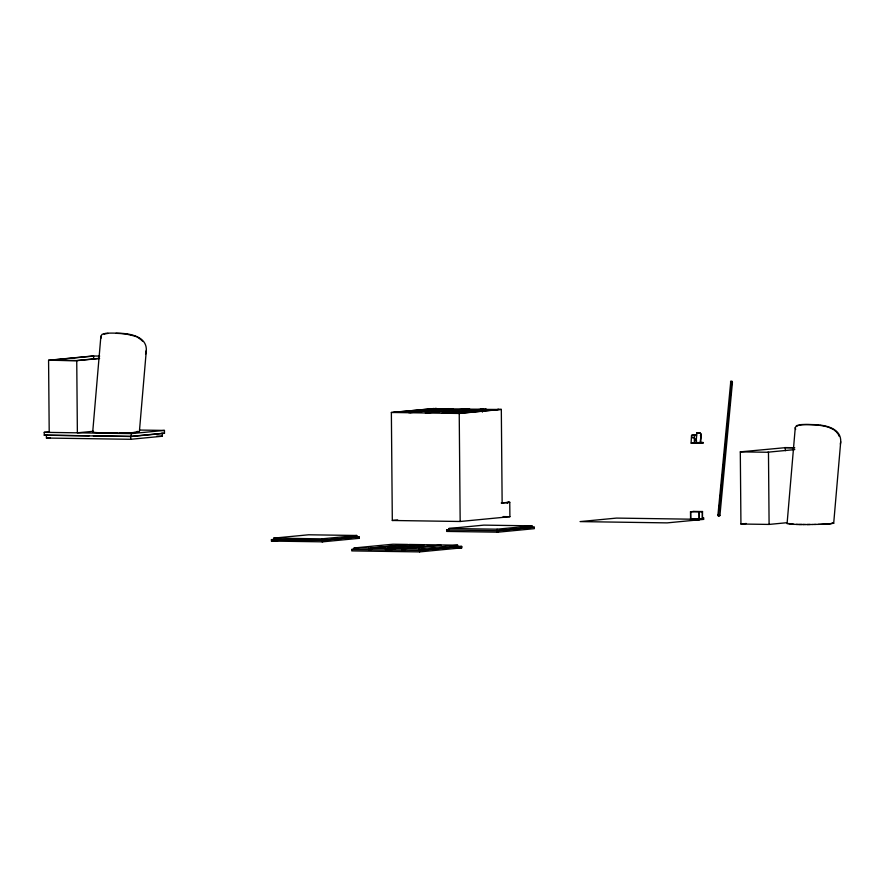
<?xml version="1.0" encoding="UTF-8"?>
<svg xmlns="http://www.w3.org/2000/svg" width="885" height="885" viewBox="0 0 885 885"><rect width="100%" height="100%" fill="white"/><g stroke="black" fill="none" stroke-linecap="round" stroke-linejoin="round"><path stroke-width="1.33" d="M700.599 442.588L701.296 434.214L699.758 432.898M132.971 432.599L139.365 431.88L146.324 350.427C146.976 336.178 129.21 333.302 118.369 333.269A22.844 2.732 4.4 0 0 108.302 333.158A22.933 3.418 5.3 0 0 105.415 333.391L102.096 334.32L100.879 336.278L92.682 432.311L103.755 433.075M828.249 523.887L833.692 523.289L840.717 441.781C841.369 427.499 823.614 424.667 812.762 424.612A22.844 2.732 4.4 0 0 802.695 424.512A22.933 3.418 5.3 0 0 799.808 424.734L796.489 425.674L795.272 427.621L787.075 523.654L792.152 524.219M731.486 381.922L730.811 381.103L717.956 514.915L718.432 516.232L731.84 381.081L732.437 382.375L719.936 515.324L719.394 516.254L718.941 515.512M696.816 442.699L695.997 442.655L696.926 432.898M146.324 350.427L145.571 354.188M840.717 441.781L840.374 444.104M696.76 433.008L698.663 432.754M701.141 434.734L700.478 435.708M701.053 434.944L700.444 435.564M435.52 408.527L436.349 408.45L391.369 412.465L392.309 520.48L460.167 521.486L509.893 516.696L509.76 502.293L508.886 502.282A1.504 1.327 84.5 0 0 507.713 503.078L507.293 502.99M833.692 523.289L832.265 522.847M696.938 432.887L698.796 432.765M797.064 426.194L797.938 425.641M92.759 432.234L93.511 432.035M104.076 334.065L108.003 333.391M696.097 442.655L696.716 442.699M698.918 442.699L703.11 442.732L700.621 442.411M788.579 523.455L791.389 524.174M799.133 425.22L802.396 424.745A21.86 3.263 5.3 0 1 815.749 424.955L818.514 425.22M700.135 442.655L701.197 434.181M831.933 523.5L829.787 523.765M136.622 432.278L138.337 431.891L136.91 431.515M136.047 432.345L134.653 432.477M49.206 432.4L48.575 360.25L92.991 355.98L99.695 356.08M99.009 358.381L76.121 360.582L50.511 360.206L93.611 356.058A110.514 50.81 -89.2 0 1 93.611 359.1M48.575 360.25L76.741 360.671L99.618 358.469M139.576 430.055L164.455 430.42L164.477 433.307L131.334 436.493L44.272 435.21L44.25 432.334L49.549 431.814M44.272 435.21L46.927 434.955M93.511 431.26L77.371 432.82L76.741 360.671M89.219 435.796L46.407 435.166L46.44 438.042L50.401 437.655M44.25 432.334L131.301 433.617L164.455 430.42M93.368 435.851L130.648 436.405L162.342 433.351L162.364 436.239L130.681 439.292L46.44 438.042M393.316 412.421L432.433 408.649L449.281 408.737M433.916 408.505L433.097 408.582L433.119 411.337M448.518 408.627L447.677 408.715L452.998 408.693L452.158 408.781M408.671 412.642L447.788 408.881M409.954 412.664L449.071 408.892L465.93 408.981M449.735 408.837L450.565 408.748M465.156 408.881L464.326 408.959L469.636 408.947L468.807 409.025M425.32 412.886L464.437 409.124M426.603 412.908L465.72 409.147L482.568 409.224M466.373 409.08L467.203 409.003M481.805 409.124L480.964 409.202L486.274 409.191L485.445 409.268M441.958 413.14L481.075 409.368M443.241 413.151L482.358 409.39L499.217 409.467M483.022 409.324L483.852 409.246M498.443 409.368L497.613 409.445L501.319 409.412L502.138 503.023L501.22 503.012L508.886 502.282M458.607 413.383L497.724 409.611M391.369 412.465L459.226 413.461L501.319 409.412M699.803 443.053L691.096 442.92L691.528 435.431L695.964 435A11.018 5.067 -89.2 0 1 696.019 435.918A11.195 5.144 -89.2 0 0 695.964 435L691.716 435.42L691.738 437.765L694.294 437.798L696.694 441.084M691.528 435.431L696.561 435.254M694.283 435.464L694.404 442.688L696.55 442.478M702.9 442.732L691.307 443.208L694.482 442.898M694.404 442.688L703.11 442.445M699.725 443.042L703.11 442.732M691.307 443.208L702.9 443.031M786.588 522.736L769.098 524.429L740.933 524.009L740.303 451.859L785.338 447.666L794.774 447.799M767.848 452.191L794.785 449.602M502.138 503.023L509.76 502.293M392.309 520.48L397.686 519.96M273.786 541.023L273.764 538.135L308.633 534.783L356.777 535.491L356.788 536.929L321.908 540.292L273.775 539.584M356.423 536.841L359.122 536.885L359.133 538.323L322.671 541.83L271.463 541.078L271.441 539.64L274.151 539.374M271.463 541.078L279.56 540.292M273.764 538.135L321.897 538.854L356.777 535.491M271.441 539.64L322.649 540.392L359.122 536.885M448.972 529.927L448.96 528.489L483.841 525.126L531.973 525.845L531.985 527.283L497.116 530.635M531.62 527.183L534.319 527.228L534.33 528.666L497.868 532.184L446.659 531.42L446.648 529.982L449.348 529.717M448.96 528.489L497.104 529.197L531.973 525.845M703.586 519.373L616.524 518.09L580.062 521.597L667.124 522.88L703.586 519.373L703.564 517.791L702.447 517.88L702.524 511.552L699.139 511.862L699.272 519.783L690.565 519.661L690.499 511.74L693.873 511.43M446.648 529.982L497.857 530.735L534.319 527.228M354.177 547.959L392.962 544.22L407.686 544.441L368.901 548.18L354.177 547.959L354.188 549.397M457.645 546.344L461.716 546.41L461.727 547.848L419.634 551.897L351.776 550.901L351.765 549.452L354.476 549.198M370.826 548.202L409.6 544.474L424.324 544.684L385.55 548.423L370.826 548.202L370.837 549.651M371.589 549.364L368.912 549.618L368.901 548.18M387.464 548.457L426.249 544.717L440.973 544.939L402.188 548.667L387.464 548.457L387.475 549.895M690.698 511.729L690.765 519.506L703.387 519.23L703.564 517.791M690.565 519.661L694.88 519.241M393.582 549.087L385.561 549.862L385.55 548.423M690.765 519.506L703.387 519.23M390.152 549.629L395.506 549.12M404.124 550.138L404.113 548.7L442.887 544.961L457.611 545.182L457.633 546.62L418.848 550.359L418.837 548.91L457.611 545.182M404.876 549.851L402.199 550.105L402.188 548.667M351.765 549.452L419.612 550.459L461.716 546.41M740.933 524.009L746.309 523.489M829.92 523.843L827.364 523.942M134.675 432.555L132.031 432.654M828.15 523.964L824.344 524.108M131.024 432.71L132.772 432.676M827.165 524.031L823.227 524.163M129.951 432.754L131.721 432.732M128.834 432.809L130.604 432.787M127.661 432.853L129.431 432.842M822.054 524.208L823.824 524.197M128.203 432.887L123.889 432.975M508.289 502.326L508.355 502.326A1.504 1.327 84.5 0 0 507.227 503.123M820.837 524.252L822.596 524.241M126.931 432.942L121.212 433.042M819.576 524.296L821.324 524.285M818.282 524.329L820.008 524.329M818.647 524.374L815.605 524.396M122.86 433.053L119.84 433.075M814.233 524.418L815.848 524.44M120.017 433.119L114.165 433.185M698.663 442.71L697.037 442.71M812.839 524.44L814.41 524.462M812.95 524.495L807.098 524.539M115.636 433.174L117.097 433.163M810.04 524.473L805.66 524.551M112.705 433.196L114.254 433.141M112.86 433.141L109.84 433.196M111.477 433.152L108.435 433.185M805.87 524.495L802.828 524.539M804.509 524.495L798.834 524.495M107.063 433.174L108.778 433.141M105.735 433.163L107.461 433.13M801.854 524.484L797.584 524.473M730.468 381.966L731.43 381.977M161.712 433.263L164.477 433.307M104.43 433.141L106.189 433.119M156.844 436.15L162.364 436.239M784.718 447.578L794.111 447.721M740.303 451.859L768.468 452.279L769.098 524.429M693.818 511.419L702.524 511.552M690.499 511.74L699.205 511.862L699.205 519.639M717.956 514.915L718.919 514.926M718.974 515.313L719.936 515.324M503.1 516.597L509.893 516.696M524.882 527.084L527.582 527.128M525.104 527.183L527.858 527.217M348.535 536.808L351.279 536.852M356.434 538.279L359.133 538.323M449.602 546.499L452.279 546.543M457.656 547.782L461.727 547.848M404.113 548.7L418.837 548.91M103.191 433.119L104.95 433.097M796.378 524.451L798.148 524.429M797.009 524.396L793.137 524.34M792.186 524.296L793.9 524.296M791.301 524.252L792.993 524.263M698.785 432.743L699.648 432.853M137.319 431.438L139.365 431.88M125.515 334.032L121.356 333.601A21.86 3.263 5.3 0 0 115.99 333.313M819.908 425.375L824.001 426.05M699.216 432.809L700.212 432.997M126.887 334.231L134.321 335.968M825.318 426.338L827.873 427.046M828.714 427.311L830.274 427.909M134.708 336.101L135.936 336.577M830.329 427.931L833.482 429.568M137.009 337.063L138.082 337.616M138.657 337.948L139.83 338.712M834.223 430.055L836.115 431.659M140.04 338.855L140.87 339.519M140.914 339.552L142.463 341.101M836.856 432.455L837.509 433.296M837.697 433.584L838.084 434.181M838.582 435.121L838.991 436.084M795.626 429.49L795.272 427.621M101.2 338.059L100.879 336.278M702.325 511.552L702.391 519.329M699.792 442.765L699.736 443.33M497.857 530.735L497.868 532.184M497.104 529.197L497.127 532.084M482.358 409.39L482.38 412.122M459.226 413.461L460.167 521.486M449.071 408.892L449.093 411.636M432.433 408.649L432.455 411.392M419.612 550.459L419.634 551.897M322.649 540.392L322.671 541.83M321.897 538.854L321.93 541.731M131.301 433.617L131.334 436.493M130.648 436.405L130.681 439.292M785.338 447.666A110.514 50.81 -89.2 0 1 785.349 450.708"/></g></svg>
